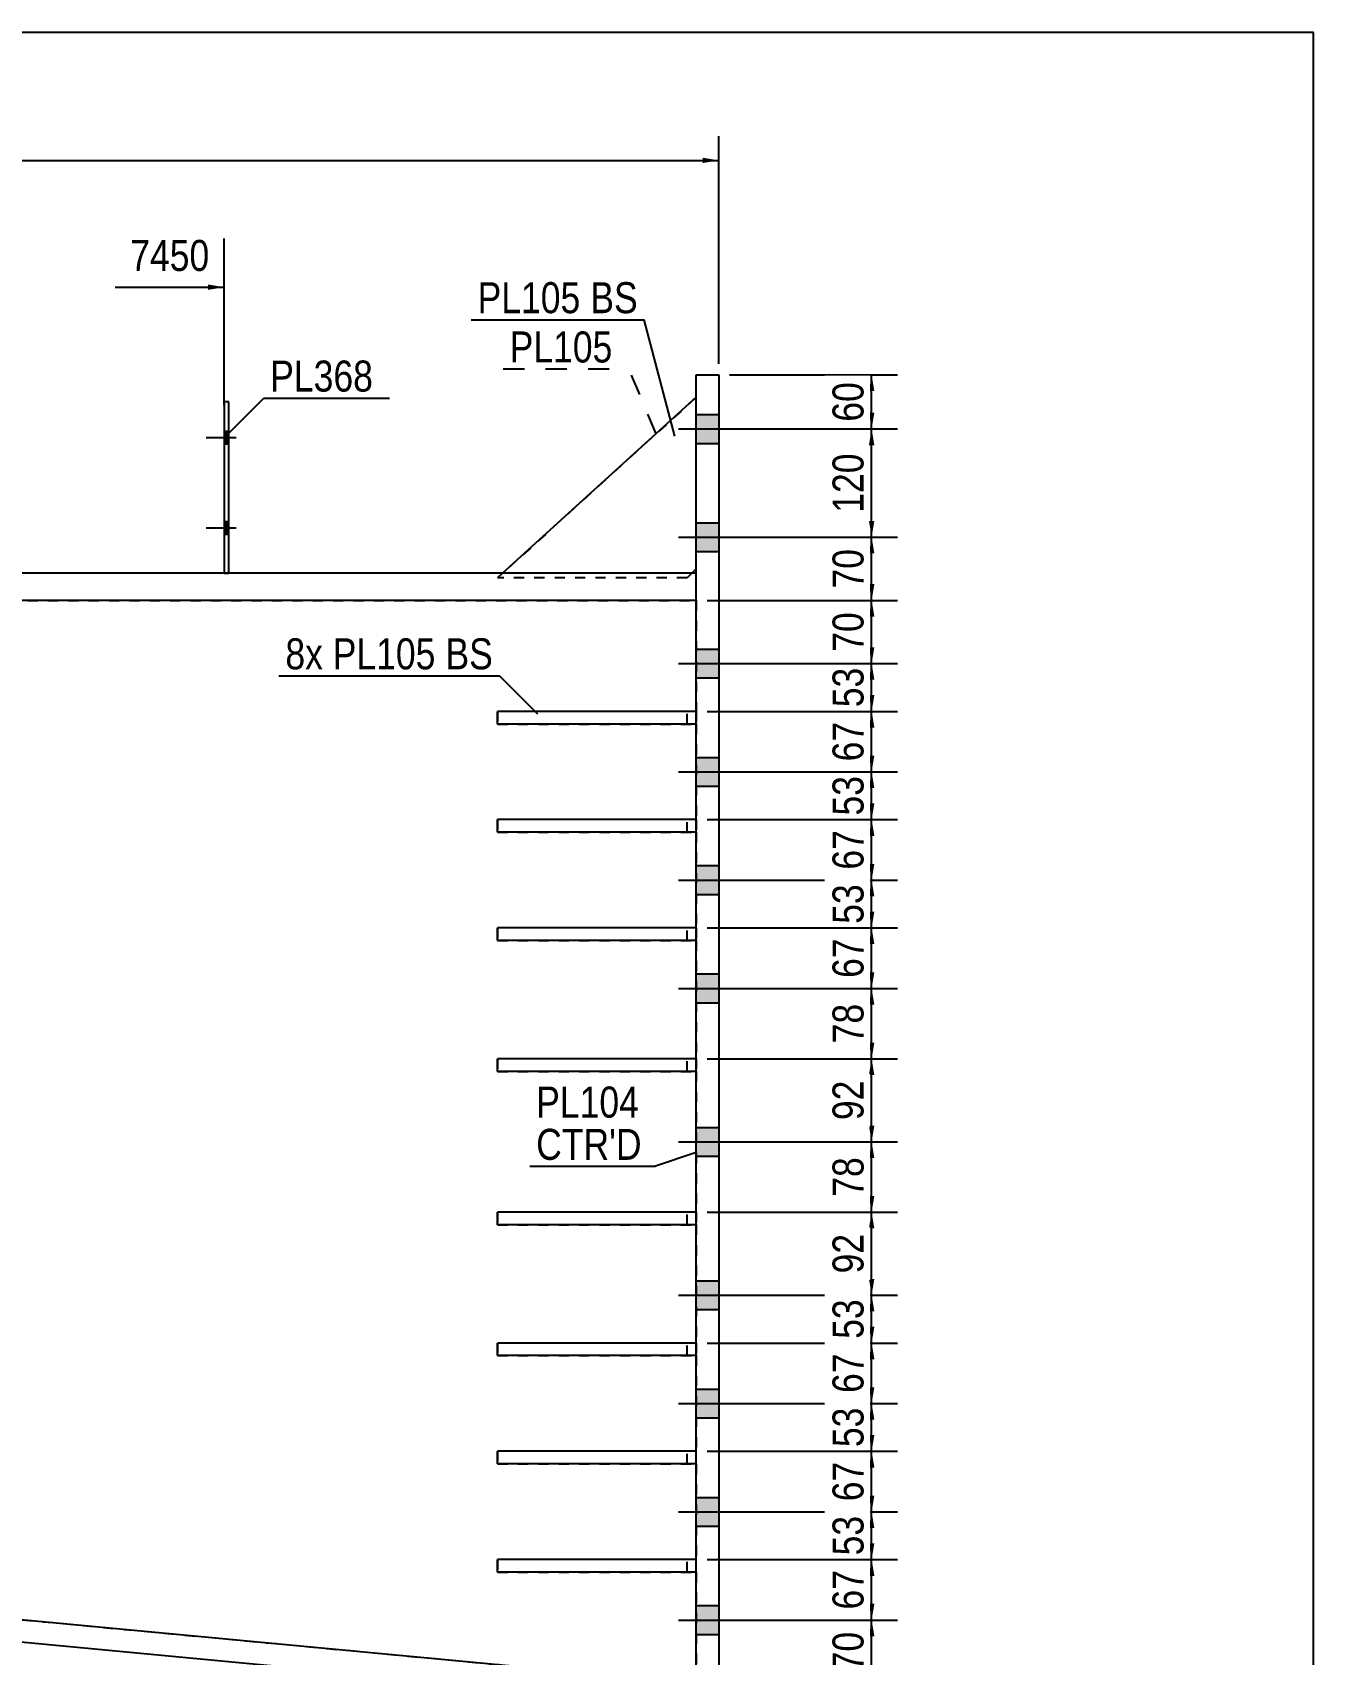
# Model space of a CAD drawing. Header units: millimetres. Extents: x -275 to 137, y -158 to 129.
# Drawn here: x 19.1 to 137.4, y -20.4 to 129.4 of the extents above; entities that cross this region are included whole.
import ezdxf

# ---------------------------------------------------------------- set-up
doc = ezdxf.new("R2010")
doc.units = ezdxf.units.MM
doc.linetypes.add('DXK_LINE_DOT1', pattern=[1.8814, 0.9407, -0.9407])
doc.linetypes.add('DXK_LINE_DOT2', pattern=[3.9198, 1.9599, -1.9599])
doc.styles.add('Arial Narrow', font='ARIALN.TTF', dxfattribs={"height": 0.2})

# ---------------------------------------------------------------- blocks, each defined once
blk = doc.blocks.new('Unknown-622979495-1210')
at = {"color": 5, "linetype": 'Continuous'}
for p, q in [((137.44, 129.41), (-272.56, 129.41)), ((137.44, -157.59), (137.44, 129.41))]:
    blk.add_line(p, q, dxfattribs=at)
blk = doc.blocks.new('Part-622979495-1794 - 1515')
at = {"color": 2, "linetype": 'Continuous'}
for p, q in [((-109.99, -7.22), (-109.8, -5.15)), ((-109.8, -5.15), (80.43, -23.04)), ((80.23, -25.12), (-109.99, -7.22)), ((80.43, -23.04), (80.23, -25.12))]:
    blk.add_line(p, q, dxfattribs=at)
blk = doc.blocks.new('Part-622979495-1609 - 1515')
at = {"color": 2, "linetype": 'Continuous'}
for p, q in [((62.09, 55.54), (62.09, 56.71)), ((80.43, 56.71), (62.09, 56.71)), ((80.43, 55.54), (62.09, 55.54))]:
    blk.add_line(p, q, dxfattribs=at)
at = {"color": 7, "linetype": 'DXK_LINE_DOT1'}
for p, q in [((79.59, 55.54), (79.59, 56.71)), ((80.43, 56.71), (80.43, 55.54))]:
    blk.add_line(p, q, dxfattribs=at)
blk = doc.blocks.new('Part-622979495-1538 - 1515')
at = {"color": 2, "linetype": 'Continuous'}
for p, q in [((80.43, 95.71), (62.55, 79.46)), ((80.43, 79.87), (80.01, 79.46))]:
    blk.add_line(p, q, dxfattribs=at)
at = {"color": 7, "linetype": 'DXK_LINE_DOT1'}
for p, q in [((80.43, 79.87), (80.43, 95.71)), ((62.55, 79.46), (62.09, 79.04)), ((80.01, 79.46), (79.59, 79.04)), ((79.59, 79.04), (62.09, 79.04))]:
    blk.add_line(p, q, dxfattribs=at)
blk = doc.blocks.new('Part-622979495-1624 - 1515')
at = {"color": 7, "linetype": 'DXK_LINE_DOT1'}
for p, q in [((80.43, 46.71), (62.09, 46.71)), ((62.09, 46.71), (62.09, 45.54)), ((62.09, 45.54), (80.43, 45.54))]:
    blk.add_line(p, q, dxfattribs=at)
blk = doc.blocks.new('Part-622979495-1560 - 1515')
at = {"color": 7, "linetype": 'DXK_LINE_DOT1'}
for p, q in [((80.43, 95.71), (62.55, 79.46)), ((80.01, 79.46), (80.43, 79.87))]:
    blk.add_line(p, q, dxfattribs=at)
blk = doc.blocks.new('Part-622979495-1614 - 1515')
at = {"color": 7, "linetype": 'DXK_LINE_DOT1'}
for p, q in [((80.43, 56.71), (62.09, 56.71)), ((62.09, 56.71), (62.09, 55.54)), ((62.09, 55.54), (80.43, 55.54))]:
    blk.add_line(p, q, dxfattribs=at)
blk = doc.blocks.new('Part-622979495-1582 - 1515')
at = {"color": 2, "linetype": 'Continuous'}
for p, q in [((62.09, 65.54), (62.09, 66.71)), ((80.43, 66.71), (62.09, 66.71)), ((80.43, 65.54), (62.09, 65.54))]:
    blk.add_line(p, q, dxfattribs=at)
at = {"color": 7, "linetype": 'DXK_LINE_DOT1'}
for p, q in [((79.59, 65.54), (79.59, 66.71)), ((80.43, 66.71), (80.43, 65.54))]:
    blk.add_line(p, q, dxfattribs=at)
blk = doc.blocks.new('Part-622979495-1604 - 1515')
at = {"color": 7, "linetype": 'DXK_LINE_DOT1'}
for p, q in [((80.43, 66.71), (62.09, 66.71)), ((62.09, 66.71), (62.09, 65.54)), ((62.09, 65.54), (80.43, 65.54))]:
    blk.add_line(p, q, dxfattribs=at)
blk = doc.blocks.new('Part-622979495-1619 - 1515')
at = {"color": 2, "linetype": 'Continuous'}
for p, q in [((62.09, 45.54), (62.09, 46.71)), ((80.43, 46.71), (62.09, 46.71)), ((80.43, 45.54), (62.09, 45.54))]:
    blk.add_line(p, q, dxfattribs=at)
at = {"color": 7, "linetype": 'DXK_LINE_DOT1'}
for p, q in [((79.59, 45.54), (79.59, 46.71)), ((80.43, 46.71), (80.43, 45.54))]:
    blk.add_line(p, q, dxfattribs=at)
blk = doc.blocks.new('Part-622979495-1629 - 1515')
at = {"color": 2, "linetype": 'Continuous'}
for p, q in [((62.09, 33.46), (62.09, 34.62)), ((80.43, 34.62), (62.09, 34.62)), ((80.43, 33.46), (62.09, 33.46))]:
    blk.add_line(p, q, dxfattribs=at)
at = {"color": 7, "linetype": 'DXK_LINE_DOT1'}
for p, q in [((79.59, 33.46), (79.59, 34.62)), ((80.43, 34.62), (80.43, 33.46))]:
    blk.add_line(p, q, dxfattribs=at)
blk = doc.blocks.new('Part-622979495-1634 - 1515')
at = {"color": 7, "linetype": 'DXK_LINE_DOT1'}
for p, q in [((80.43, 34.62), (62.09, 34.62)), ((62.09, 34.62), (62.09, 33.46)), ((62.09, 33.46), (80.43, 33.46))]:
    blk.add_line(p, q, dxfattribs=at)
blk = doc.blocks.new('Part-622979495-1639 - 1515')
at = {"color": 2, "linetype": 'Continuous'}
for p, q in [((62.09, 19.29), (62.09, 20.46)), ((80.43, 20.46), (62.09, 20.46)), ((80.43, 19.29), (62.09, 19.29))]:
    blk.add_line(p, q, dxfattribs=at)
at = {"color": 7, "linetype": 'DXK_LINE_DOT1'}
for p, q in [((79.59, 19.29), (79.59, 20.46)), ((80.43, 20.46), (80.43, 19.29))]:
    blk.add_line(p, q, dxfattribs=at)
blk = doc.blocks.new('Part-622979495-1899 - 1515')
at = {"color": 2, "linetype": 'Continuous'}
for p, q in [((80.43, 97.79), (82.51, 97.79)), ((80.43, -43.88), (80.43, 97.79)), ((82.51, 97.79), (82.51, -43.88)), ((82.51, -43.88), (80.43, -43.88))]:
    blk.add_line(p, q, dxfattribs=at)
blk = doc.blocks.new('Part-622979495-1644 - 1515')
at = {"color": 7, "linetype": 'DXK_LINE_DOT1'}
for p, q in [((80.43, 20.46), (62.09, 20.46)), ((62.09, 20.46), (62.09, 19.29)), ((62.09, 19.29), (80.43, 19.29))]:
    blk.add_line(p, q, dxfattribs=at)
blk = doc.blocks.new('Part-622979495-1649 - 1515')
at = {"color": 2, "linetype": 'Continuous'}
for p, q in [((62.09, 7.21), (62.09, 8.37)), ((80.43, 8.37), (62.09, 8.37)), ((80.43, 7.21), (62.09, 7.21))]:
    blk.add_line(p, q, dxfattribs=at)
at = {"color": 7, "linetype": 'DXK_LINE_DOT1'}
for p, q in [((79.59, 7.21), (79.59, 8.37)), ((80.43, 8.37), (80.43, 7.21))]:
    blk.add_line(p, q, dxfattribs=at)
blk = doc.blocks.new('Part-622979495-1654 - 1515')
at = {"color": 7, "linetype": 'DXK_LINE_DOT1'}
for p, q in [((80.43, 8.37), (62.09, 8.37)), ((62.09, 8.37), (62.09, 7.21)), ((62.09, 7.21), (80.43, 7.21))]:
    blk.add_line(p, q, dxfattribs=at)
blk = doc.blocks.new('Part-622979495-1659 - 1515')
at = {"color": 2, "linetype": 'Continuous'}
for p, q in [((62.09, -2.79), (62.09, -1.63)), ((80.43, -1.63), (62.09, -1.63)), ((80.43, -2.79), (62.09, -2.79))]:
    blk.add_line(p, q, dxfattribs=at)
at = {"color": 7, "linetype": 'DXK_LINE_DOT1'}
for p, q in [((79.59, -2.79), (79.59, -1.63)), ((80.43, -2.79), (80.43, -1.63))]:
    blk.add_line(p, q, dxfattribs=at)
blk = doc.blocks.new('Part-622979495-1664 - 1515')
at = {"color": 7, "linetype": 'DXK_LINE_DOT1'}
for p, q in [((80.43, -1.63), (62.09, -1.63)), ((62.09, -1.63), (62.09, -2.79)), ((62.09, -2.79), (80.43, -2.79))]:
    blk.add_line(p, q, dxfattribs=at)
blk = doc.blocks.new('Part-622979495-1684 - 1515')
at = {"color": 7, "linetype": 'DXK_LINE_DOT1'}
for p, q in [((80.43, -11.63), (62.09, -11.63)), ((62.09, -11.63), (62.09, -12.79)), ((79.59, -12.79), (79.59, -11.63)), ((80.43, -12.79), (80.43, -11.63)), ((62.09, -12.79), (80.43, -12.79))]:
    blk.add_line(p, q, dxfattribs=at)
blk = doc.blocks.new('Part-622979495-1689 - 1515')
at = {"color": 2, "linetype": 'Continuous'}
for p, q in [((62.09, -12.79), (62.09, -11.63)), ((80.43, -11.63), (62.09, -11.63)), ((80.43, -12.79), (62.09, -12.79))]:
    blk.add_line(p, q, dxfattribs=at)
blk = doc.blocks.new('Bolt-622979495-1691 - 1515')
at = {"linetype": 'Continuous'}
for points in [[(37.26, 91.37), (37.26, 92.54), (36.84, 92.54), (36.84, 91.37)], [(37.26, 91.37), (37.26, 92.54), (36.84, 92.54), (36.84, 91.37)], [(37.26, 83.04), (37.26, 84.21), (36.84, 84.21), (36.84, 83.04)], [(37.26, 83.04), (37.26, 84.21), (36.84, 84.21), (36.84, 83.04)]]:
    blk.add_hatch(color=3, dxfattribs=at).paths.add_polyline_path(points)
at = {"color": 3, "linetype": 'Continuous'}
for p, q in [((37.93, 91.96), (35.18, 91.96)), ((37.93, 91.96), (35.18, 91.96)), ((37.26, 92.54), (36.84, 92.54)), ((37.26, 92.54), (36.84, 92.54)), ((37.26, 91.37), (36.84, 91.37)), ((37.26, 91.37), (36.84, 91.37)), ((37.26, 84.21), (36.84, 84.21)), ((37.26, 84.21), (36.84, 84.21)), ((37.93, 83.62), (35.18, 83.62)), ((37.93, 83.62), (35.18, 83.62)), ((37.26, 83.04), (36.84, 83.04)), ((37.26, 83.04), (36.84, 83.04))]:
    blk.add_line(p, q, dxfattribs=at)
blk = doc.blocks.new('Part-622979495-1735 - 1515')
at = {"color": 2, "linetype": 'Continuous'}
for p, q in [((80.43, 79.46), (-109.8, 79.46)), ((-109.8, 76.96), (-109.8, 79.46)), ((80.43, 76.96), (-109.8, 76.96))]:
    blk.add_line(p, q, dxfattribs=at)
at = {"color": 7, "linetype": 'DXK_LINE_DOT1'}
blk.add_line((80.43, 76.96), (80.43, 79.46), dxfattribs=at)
blk = doc.blocks.new('Part-622979495-1750 - 1515')
at = {"color": 2, "linetype": 'Continuous'}
for p, q in [((37.26, 95.29), (36.84, 95.29)), ((36.84, 95.29), (36.84, 79.46)), ((37.26, 79.46), (37.26, 95.29))]:
    blk.add_line(p, q, dxfattribs=at)
at = {"color": 7, "linetype": 'DXK_LINE_DOT1'}
blk.add_line((36.84, 79.46), (37.26, 79.46), dxfattribs=at)
blk = doc.blocks.new('Bolt-622979495-1756 - 1515')
at = {"linetype": 'Continuous'}
for points in [[(80.43, 94.12), (80.43, 91.46), (82.51, 91.46), (82.51, 94.12)], [(80.43, 94.12), (80.43, 91.46), (82.51, 91.46), (82.51, 94.12)], [(80.43, 94.12), (80.43, 91.46), (82.51, 91.46), (82.51, 94.12)], [(80.43, 94.12), (80.43, 91.46), (82.51, 91.46), (82.51, 94.12)], [(80.43, 84.12), (80.43, 81.46), (82.51, 81.46), (82.51, 84.12)], [(80.43, 84.12), (80.43, 81.46), (82.51, 81.46), (82.51, 84.12)], [(80.43, 84.12), (80.43, 81.46), (82.51, 81.46), (82.51, 84.12)], [(80.43, 84.12), (80.43, 81.46), (82.51, 81.46), (82.51, 84.12)], [(80.43, 72.46), (80.43, 69.79), (82.51, 69.79), (82.51, 72.46)], [(80.43, 72.46), (80.43, 69.79), (82.51, 69.79), (82.51, 72.46)], [(80.43, 72.46), (80.43, 69.79), (82.51, 69.79), (82.51, 72.46)], [(80.43, 72.46), (80.43, 69.79), (82.51, 69.79), (82.51, 72.46)], [(80.43, 62.46), (80.43, 59.79), (82.51, 59.79), (82.51, 62.46)], [(80.43, 62.46), (80.43, 59.79), (82.51, 59.79), (82.51, 62.46)], [(80.43, 62.46), (80.43, 59.79), (82.51, 59.79), (82.51, 62.46)], [(80.43, 62.46), (80.43, 59.79), (82.51, 59.79), (82.51, 62.46)], [(80.43, 52.46), (80.43, 49.79), (82.51, 49.79), (82.51, 52.46)], [(80.43, 52.46), (80.43, 49.79), (82.51, 49.79), (82.51, 52.46)], [(80.43, 52.46), (80.43, 49.79), (82.51, 49.79), (82.51, 52.46)], [(80.43, 52.46), (80.43, 49.79), (82.51, 49.79), (82.51, 52.46)], [(80.43, 42.46), (80.43, 39.79), (82.51, 39.79), (82.51, 42.46)], [(80.43, 42.46), (80.43, 39.79), (82.51, 39.79), (82.51, 42.46)], [(80.43, 42.46), (80.43, 39.79), (82.51, 39.79), (82.51, 42.46)], [(80.43, 42.46), (80.43, 39.79), (82.51, 39.79), (82.51, 42.46)], [(80.43, 28.29), (80.43, 25.62), (82.51, 25.62), (82.51, 28.29)], [(80.43, 28.29), (80.43, 25.62), (82.51, 25.62), (82.51, 28.29)], [(80.43, 28.29), (80.43, 25.62), (82.51, 25.62), (82.51, 28.29)], [(80.43, 28.29), (80.43, 25.62), (82.51, 25.62), (82.51, 28.29)], [(80.43, 14.12), (80.43, 11.46), (82.51, 11.46), (82.51, 14.12)], [(80.43, 14.12), (80.43, 11.46), (82.51, 11.46), (82.51, 14.12)], [(80.43, 14.12), (80.43, 11.46), (82.51, 11.46), (82.51, 14.12)], [(80.43, 14.12), (80.43, 11.46), (82.51, 11.46), (82.51, 14.12)], [(80.43, 4.12), (80.43, 1.46), (82.51, 1.46), (82.51, 4.12)], [(80.43, 4.12), (80.43, 1.46), (82.51, 1.46), (82.51, 4.12)], [(80.43, 4.12), (80.43, 1.46), (82.51, 1.46), (82.51, 4.12)], [(80.43, 4.12), (80.43, 1.46), (82.51, 1.46), (82.51, 4.12)], [(80.43, -5.88), (80.43, -8.54), (82.51, -8.54), (82.51, -5.88)], [(80.43, -5.88), (80.43, -8.54), (82.51, -8.54), (82.51, -5.88)], [(80.43, -5.88), (80.43, -8.54), (82.51, -8.54), (82.51, -5.88)], [(80.43, -5.88), (80.43, -8.54), (82.51, -8.54), (82.51, -5.88)], [(80.43, -15.88), (80.43, -18.54), (82.51, -18.54), (82.51, -15.88)], [(80.43, -15.88), (80.43, -18.54), (82.51, -18.54), (82.51, -15.88)], [(80.43, -15.88), (80.43, -18.54), (82.51, -18.54), (82.51, -15.88)], [(80.43, -15.88), (80.43, -18.54), (82.51, -18.54), (82.51, -15.88)], [(80.43, -27.54), (80.43, -30.21), (82.51, -30.21), (82.51, -27.54)], [(80.43, -27.54), (80.43, -30.21), (82.51, -30.21), (82.51, -27.54)], [(80.43, -27.54), (80.43, -30.21), (82.51, -30.21), (82.51, -27.54)], [(80.43, -27.54), (80.43, -30.21), (82.51, -30.21), (82.51, -27.54)], [(80.43, -37.54), (80.43, -40.21), (82.51, -40.21), (82.51, -37.54)], [(80.43, -37.54), (80.43, -40.21), (82.51, -40.21), (82.51, -37.54)], [(80.43, -37.54), (80.43, -40.21), (82.51, -40.21), (82.51, -37.54)], [(80.43, -37.54), (80.43, -40.21), (82.51, -40.21), (82.51, -37.54)]]:
    blk.add_hatch(color=3, dxfattribs=at).paths.add_polyline_path(points)
at = {"color": 3, "linetype": 'Continuous'}
for p, q in [((80.43, 94.12), (82.51, 94.12)), ((80.43, 94.12), (82.51, 94.12)), ((80.43, 94.12), (82.51, 94.12)), ((80.43, 94.12), (82.51, 94.12)), ((78.78, 92.79), (88.76, 92.79)), ((78.78, 92.79), (88.76, 92.79)), ((78.78, 92.79), (88.76, 92.79)), ((78.78, 92.79), (88.76, 92.79)), ((80.43, 91.46), (82.51, 91.46)), ((80.43, 91.46), (82.51, 91.46)), ((80.43, 91.46), (82.51, 91.46)), ((80.43, 91.46), (82.51, 91.46)), ((80.43, 84.12), (82.51, 84.12)), ((80.43, 84.12), (82.51, 84.12)), ((80.43, 84.12), (82.51, 84.12)), ((80.43, 84.12), (82.51, 84.12)), ((78.78, 82.79), (88.76, 82.79)), ((78.78, 82.79), (88.76, 82.79)), ((78.78, 82.79), (88.76, 82.79)), ((78.78, 82.79), (88.76, 82.79)), ((80.43, 81.46), (82.51, 81.46)), ((80.43, 81.46), (82.51, 81.46)), ((80.43, 81.46), (82.51, 81.46)), ((80.43, 81.46), (82.51, 81.46)), ((80.43, 72.46), (82.51, 72.46)), ((80.43, 72.46), (82.51, 72.46)), ((80.43, 72.46), (82.51, 72.46)), ((80.43, 72.46), (82.51, 72.46)), ((78.78, 71.12), (88.76, 71.12)), ((78.78, 71.12), (88.76, 71.12)), ((78.78, 71.12), (88.76, 71.12)), ((78.78, 71.12), (88.76, 71.12)), ((80.43, 69.79), (82.51, 69.79)), ((80.43, 69.79), (82.51, 69.79)), ((80.43, 69.79), (82.51, 69.79)), ((80.43, 69.79), (82.51, 69.79)), ((80.43, 62.46), (82.51, 62.46)), ((80.43, 62.46), (82.51, 62.46)), ((80.43, 62.46), (82.51, 62.46)), ((80.43, 62.46), (82.51, 62.46)), ((78.78, 61.12), (88.76, 61.12)), ((78.78, 61.12), (88.76, 61.12)), ((78.78, 61.12), (88.76, 61.12)), ((78.78, 61.12), (88.76, 61.12)), ((80.43, 59.79), (82.51, 59.79)), ((80.43, 59.79), (82.51, 59.79)), ((80.43, 59.79), (82.51, 59.79)), ((80.43, 59.79), (82.51, 59.79)), ((80.43, 52.46), (82.51, 52.46)), ((80.43, 52.46), (82.51, 52.46)), ((80.43, 52.46), (82.51, 52.46)), ((80.43, 52.46), (82.51, 52.46)), ((78.78, 51.12), (88.76, 51.12)), ((78.78, 51.12), (88.76, 51.12)), ((78.78, 51.12), (88.76, 51.12)), ((78.78, 51.12), (88.76, 51.12)), ((80.43, 49.79), (82.51, 49.79)), ((80.43, 49.79), (82.51, 49.79)), ((80.43, 49.79), (82.51, 49.79)), ((80.43, 49.79), (82.51, 49.79)), ((80.43, 42.46), (82.51, 42.46)), ((80.43, 42.46), (82.51, 42.46)), ((80.43, 42.46), (82.51, 42.46)), ((80.43, 42.46), (82.51, 42.46)), ((78.78, 41.12), (88.76, 41.12)), ((78.78, 41.12), (88.76, 41.12)), ((78.78, 41.12), (88.76, 41.12)), ((78.78, 41.12), (88.76, 41.12)), ((80.43, 39.79), (82.51, 39.79)), ((80.43, 39.79), (82.51, 39.79)), ((80.43, 39.79), (82.51, 39.79)), ((80.43, 39.79), (82.51, 39.79)), ((80.43, 28.29), (82.51, 28.29)), ((80.43, 28.29), (82.51, 28.29)), ((80.43, 28.29), (82.51, 28.29)), ((80.43, 28.29), (82.51, 28.29)), ((78.78, 26.96), (88.76, 26.96)), ((78.78, 26.96), (88.76, 26.96)), ((78.78, 26.96), (88.76, 26.96)), ((78.78, 26.96), (88.76, 26.96)), ((80.43, 25.62), (82.51, 25.62)), ((80.43, 25.62), (82.51, 25.62)), ((80.43, 25.62), (82.51, 25.62)), ((80.43, 25.62), (82.51, 25.62)), ((80.43, 14.12), (82.51, 14.12)), ((80.43, 14.12), (82.51, 14.12)), ((80.43, 14.12), (82.51, 14.12)), ((80.43, 14.12), (82.51, 14.12)), ((78.78, 12.79), (88.76, 12.79)), ((78.78, 12.79), (88.76, 12.79)), ((78.78, 12.79), (88.76, 12.79)), ((78.78, 12.79), (88.76, 12.79)), ((80.43, 11.46), (82.51, 11.46)), ((80.43, 11.46), (82.51, 11.46)), ((80.43, 11.46), (82.51, 11.46)), ((80.43, 11.46), (82.51, 11.46)), ((80.43, 4.12), (82.51, 4.12)), ((80.43, 4.12), (82.51, 4.12)), ((80.43, 4.12), (82.51, 4.12)), ((80.43, 4.12), (82.51, 4.12)), ((78.78, 2.79), (88.76, 2.79)), ((78.78, 2.79), (88.76, 2.79)), ((78.78, 2.79), (88.76, 2.79)), ((78.78, 2.79), (88.76, 2.79)), ((80.43, 1.46), (82.51, 1.46)), ((80.43, 1.46), (82.51, 1.46)), ((80.43, 1.46), (82.51, 1.46)), ((80.43, 1.46), (82.51, 1.46)), ((80.43, -5.88), (82.51, -5.88)), ((80.43, -5.88), (82.51, -5.88)), ((80.43, -5.88), (82.51, -5.88)), ((80.43, -5.88), (82.51, -5.88)), ((78.78, -7.21), (88.76, -7.21)), ((78.78, -7.21), (88.76, -7.21)), ((78.78, -7.21), (88.76, -7.21)), ((78.78, -7.21), (88.76, -7.21)), ((80.43, -8.54), (82.51, -8.54)), ((80.43, -8.54), (82.51, -8.54)), ((80.43, -8.54), (82.51, -8.54)), ((80.43, -8.54), (82.51, -8.54)), ((80.43, -15.88), (82.51, -15.88)), ((80.43, -15.88), (82.51, -15.88)), ((80.43, -15.88), (82.51, -15.88)), ((80.43, -15.88), (82.51, -15.88)), ((78.78, -17.21), (88.76, -17.21)), ((78.78, -17.21), (88.76, -17.21)), ((78.78, -17.21), (88.76, -17.21)), ((78.78, -17.21), (88.76, -17.21)), ((80.43, -18.54), (82.51, -18.54)), ((80.43, -18.54), (82.51, -18.54)), ((80.43, -18.54), (82.51, -18.54)), ((80.43, -18.54), (82.51, -18.54)), ((80.43, -27.54), (82.51, -27.54)), ((80.43, -27.54), (82.51, -27.54)), ((80.43, -27.54), (82.51, -27.54)), ((80.43, -27.54), (82.51, -27.54)), ((78.78, -28.88), (88.76, -28.88)), ((78.78, -28.88), (88.76, -28.88)), ((78.78, -28.88), (88.76, -28.88)), ((78.78, -28.88), (88.76, -28.88)), ((80.43, -30.21), (82.51, -30.21)), ((80.43, -30.21), (82.51, -30.21)), ((80.43, -30.21), (82.51, -30.21)), ((80.43, -30.21), (82.51, -30.21)), ((78.78, -38.88), (88.76, -38.88)), ((78.78, -38.88), (88.76, -38.88)), ((78.78, -38.88), (88.76, -38.88)), ((78.78, -38.88), (88.76, -38.88)), ((80.43, -37.54), (82.51, -37.54)), ((80.43, -37.54), (82.51, -37.54)), ((80.43, -37.54), (82.51, -37.54)), ((80.43, -37.54), (82.51, -37.54)), ((80.43, -40.21), (82.51, -40.21)), ((80.43, -40.21), (82.51, -40.21)), ((80.43, -40.21), (82.51, -40.21)), ((80.43, -40.21), (82.51, -40.21))]:
    blk.add_line(p, q, dxfattribs=at)
blk = doc.blocks.new('Part-622979495-2033 - 1515')
at = {"color": 2, "linetype": 'Continuous'}
blk.add_line((-84.8, 76.96), (-84.8, -7.5), dxfattribs=at)
at = {"color": 7, "linetype": 'DXK_LINE_DOT1'}
for p, q in [((-84.8, 76.96), (80.43, 76.96)), ((80.43, 76.96), (80.43, 66.71)), ((80.43, 65.54), (80.43, 56.71)), ((80.43, 55.54), (80.43, 46.71)), ((80.43, 45.54), (80.43, 34.62)), ((80.43, 33.46), (80.43, 20.46)), ((80.43, 19.29), (80.43, 8.37)), ((80.43, 7.21), (80.43, -1.63)), ((80.43, -2.79), (80.43, -11.63)), ((-84.8, -7.5), (80.43, -23.04)), ((80.43, -12.79), (80.43, -23.04))]:
    blk.add_line(p, q, dxfattribs=at)
blk = doc.blocks.new('StraightDimension-622979495-11376 - 1515')
at = {"linetype": 'Continuous'}
for points in [[(96.38, 59.62), (96.63, 61.12), (96.88, 59.62)], [(96.88, 58.21), (96.63, 56.71), (96.38, 58.21)]]:
    blk.add_hatch(color=7, dxfattribs=at).paths.add_polyline_path(points)
at = {"color": 7, "linetype": 'Continuous'}
for p, q in [((81.43, 61.12), (99.03, 61.12)), ((96.63, 56.71), (96.63, 61.12)), ((81.43, 56.71), (99.03, 56.71))]:
    blk.add_line(p, q, dxfattribs=at)
at = {"color": 0}
blk.add_wipeout([(96.48, 61.34), (92.28, 61.34), (92.28, 56.49), (96.48, 56.49)], dxfattribs=at)
at = {"color": 3, "style": 'Arial Narrow'}
blk.add_text('53', height=2.863, rotation=90.0002, dxfattribs=at).set_placement((95.88, 57.09))
blk = doc.blocks.new('StraightDimension-622979495-11390 - 1515')
at = {"linetype": 'Continuous'}
for points in [[(96.38, -18.71), (96.63, -17.21), (96.88, -18.71)], [(96.88, -21.54), (96.63, -23.04), (96.38, -21.54)]]:
    blk.add_hatch(color=7, dxfattribs=at).paths.add_polyline_path(points)
at = {"color": 7, "linetype": 'Continuous'}
for p, q in [((81.35, -17.21), (99.03, -17.21)), ((96.63, -23.04), (96.63, -17.21)), ((81.43, -23.04), (99.03, -23.04))]:
    blk.add_line(p, q, dxfattribs=at)
at = {"color": 0}
blk.add_wipeout([(96.48, -17.7), (92.28, -17.7), (92.28, -22.55), (96.48, -22.55)], dxfattribs=at)
at = {"color": 3, "style": 'Arial Narrow'}
blk.add_text('70', height=2.863, rotation=90.0002, dxfattribs=at).set_placement((95.88, -21.95))
blk = doc.blocks.new('StraightDimension-622979495-11383 - 1515')
at = {"linetype": 'Continuous'}
for points in [[(96.38, 18.96), (96.63, 20.46), (96.88, 18.96)], [(96.88, 14.29), (96.63, 12.79), (96.38, 14.29)]]:
    blk.add_hatch(color=7, dxfattribs=at).paths.add_polyline_path(points)
at = {"color": 7, "linetype": 'Continuous'}
for p, q in [((81.43, 20.46), (99.03, 20.46)), ((96.63, 12.79), (96.63, 20.46)), ((81.43, 12.79), (99.03, 12.79))]:
    blk.add_line(p, q, dxfattribs=at)
at = {"color": 0}
blk.add_wipeout([(96.48, 19.05), (92.28, 19.05), (92.28, 14.2), (96.48, 14.2)], dxfattribs=at)
at = {"color": 3, "style": 'Arial Narrow'}
blk.add_text('92', height=2.863, rotation=90.0002, dxfattribs=at).set_placement((95.88, 14.8))
blk = doc.blocks.new('StraightDimension-622979495-11380 - 1515')
at = {"linetype": 'Continuous'}
for points in [[(96.38, 39.62), (96.63, 41.12), (96.88, 39.62)], [(96.88, 36.12), (96.63, 34.62), (96.38, 36.12)]]:
    blk.add_hatch(color=7, dxfattribs=at).paths.add_polyline_path(points)
at = {"color": 7, "linetype": 'Continuous'}
for p, q in [((81.43, 41.12), (99.03, 41.12)), ((96.63, 34.62), (96.63, 41.12)), ((81.43, 34.62), (99.03, 34.62))]:
    blk.add_line(p, q, dxfattribs=at)
at = {"color": 0}
blk.add_wipeout([(96.48, 40.3), (92.28, 40.3), (92.28, 35.45), (96.48, 35.45)], dxfattribs=at)
at = {"color": 3, "style": 'Arial Narrow'}
blk.add_text('78', height=2.863, rotation=90.0002, dxfattribs=at).set_placement((95.88, 36.05))
blk = doc.blocks.new('StraightDimension-622979495-11374 - 1515')
at = {"linetype": 'Continuous'}
for points in [[(96.38, 69.62), (96.63, 71.12), (96.88, 69.62)], [(96.88, 68.21), (96.63, 66.71), (96.38, 68.21)]]:
    blk.add_hatch(color=7, dxfattribs=at).paths.add_polyline_path(points)
at = {"color": 7, "linetype": 'Continuous'}
for p, q in [((81.43, 71.12), (99.03, 71.12)), ((96.63, 66.71), (96.63, 71.12)), ((81.43, 66.71), (99.03, 66.71))]:
    blk.add_line(p, q, dxfattribs=at)
at = {"color": 0}
blk.add_wipeout([(96.48, 71.34), (92.28, 71.34), (92.28, 66.49), (96.48, 66.49)], dxfattribs=at)
at = {"color": 3, "style": 'Arial Narrow'}
blk.add_text('53', height=2.863, rotation=90.0002, dxfattribs=at).set_placement((95.88, 67.09))
blk = doc.blocks.new('StraightDimension-622979495-11372 - 1515')
at = {"linetype": 'Continuous'}
for points in [[(96.38, 81.29), (96.63, 82.79), (96.88, 81.29)], [(96.88, 78.46), (96.63, 76.96), (96.38, 78.46)]]:
    blk.add_hatch(color=7, dxfattribs=at).paths.add_polyline_path(points)
at = {"color": 7, "linetype": 'Continuous'}
for p, q in [((81.43, 82.79), (99.03, 82.79)), ((96.63, 76.96), (96.63, 82.79)), ((81.43, 76.96), (99.03, 76.96))]:
    blk.add_line(p, q, dxfattribs=at)
at = {"color": 0}
blk.add_wipeout([(96.48, 82.3), (92.28, 82.3), (92.28, 77.45), (96.48, 77.45)], dxfattribs=at)
at = {"color": 3, "style": 'Arial Narrow'}
blk.add_text('70', height=2.863, rotation=90.0002, dxfattribs=at).set_placement((95.88, 78.05))
blk = doc.blocks.new('StraightDimension-622979495-11385 - 1515')
at = {"linetype": 'Continuous'}
for points in [[(96.38, 6.87), (96.63, 8.37), (96.88, 6.87)], [(96.88, 4.29), (96.63, 2.79), (96.38, 4.29)]]:
    blk.add_hatch(color=7, dxfattribs=at).paths.add_polyline_path(points)
at = {"color": 7, "linetype": 'Continuous'}
for p, q in [((81.43, 8.37), (99.03, 8.37)), ((96.63, 2.79), (96.63, 8.37)), ((81.43, 2.79), (99.03, 2.79))]:
    blk.add_line(p, q, dxfattribs=at)
at = {"color": 0}
blk.add_wipeout([(96.48, 8.01), (92.28, 8.01), (92.28, 3.15), (96.48, 3.15)], dxfattribs=at)
at = {"color": 3, "style": 'Arial Narrow'}
blk.add_text('67', height=2.863, rotation=90.0002, dxfattribs=at).set_placement((95.88, 3.76))
blk = doc.blocks.new('StraightDimension-622979495-2569 - 1515')
at = {"linetype": 'Continuous'}
blk.add_hatch(color=7, dxfattribs=at).paths.add_polyline_path([(81.01, 117.84), (82.51, 117.59), (81.01, 117.34)])
at = {"color": 7, "linetype": 'Continuous'}
for p, q in [((82.51, 98.79), (82.51, 119.84)), ((-251.25, 117.59), (82.51, 117.59))]:
    blk.add_line(p, q, dxfattribs=at)
blk = doc.blocks.new('StraightDimension-622979495-11370 - 1515')
at = {"linetype": 'Continuous'}
for points in [[(96.38, 96.29), (96.63, 97.79), (96.88, 96.29)], [(96.88, 94.29), (96.63, 92.79), (96.38, 94.29)]]:
    blk.add_hatch(color=7, dxfattribs=at).paths.add_polyline_path(points)
at = {"color": 7, "linetype": 'Continuous'}
for p, q in [((83.51, 97.79), (99.03, 97.79)), ((96.63, 92.79), (96.63, 97.79)), ((81.43, 92.79), (99.03, 92.79))]:
    blk.add_line(p, q, dxfattribs=at)
at = {"color": 0}
blk.add_wipeout([(96.48, 97.72), (92.28, 97.72), (92.28, 92.86), (96.48, 92.86)], dxfattribs=at)
at = {"color": 3, "style": 'Arial Narrow'}
blk.add_text('60', height=2.863, rotation=90.0002, dxfattribs=at).set_placement((95.88, 93.46))
blk = doc.blocks.new('StraightDimension-622979495-11371 - 1515')
at = {"linetype": 'Continuous'}
for points in [[(96.38, 91.29), (96.63, 92.79), (96.88, 91.29)], [(96.88, 84.29), (96.63, 82.79), (96.38, 84.29)]]:
    blk.add_hatch(color=7, dxfattribs=at).paths.add_polyline_path(points)
at = {"color": 7, "linetype": 'Continuous'}
for p, q in [((81.43, 92.79), (99.03, 92.79)), ((96.63, 82.79), (96.63, 92.79)), ((81.43, 82.79), (99.03, 82.79))]:
    blk.add_line(p, q, dxfattribs=at)
at = {"color": 0}
blk.add_wipeout([(96.48, 91.13), (92.28, 91.13), (92.28, 84.45), (96.48, 84.45)], dxfattribs=at)
at = {"color": 3, "style": 'Arial Narrow'}
blk.add_text('120', height=2.863, rotation=90.0002, dxfattribs=at).set_placement((95.88, 85.05))
blk = doc.blocks.new('StraightDimension-622979495-11373 - 1515')
at = {"linetype": 'Continuous'}
for points in [[(96.38, 75.46), (96.63, 76.96), (96.88, 75.46)], [(96.88, 72.62), (96.63, 71.12), (96.38, 72.62)]]:
    blk.add_hatch(color=7, dxfattribs=at).paths.add_polyline_path(points)
at = {"color": 7, "linetype": 'Continuous'}
for p, q in [((81.43, 76.96), (99.03, 76.96)), ((96.63, 71.12), (96.63, 76.96)), ((81.43, 71.12), (99.03, 71.12))]:
    blk.add_line(p, q, dxfattribs=at)
at = {"color": 0}
blk.add_wipeout([(96.48, 76.47), (92.28, 76.47), (92.28, 71.61), (96.48, 71.61)], dxfattribs=at)
at = {"color": 3, "style": 'Arial Narrow'}
blk.add_text('70', height=2.863, rotation=90.0002, dxfattribs=at).set_placement((95.88, 72.21))
blk = doc.blocks.new('StraightDimension-622979495-11375 - 1515')
at = {"linetype": 'Continuous'}
for points in [[(96.38, 65.21), (96.63, 66.71), (96.88, 65.21)], [(96.88, 62.62), (96.63, 61.12), (96.38, 62.62)]]:
    blk.add_hatch(color=7, dxfattribs=at).paths.add_polyline_path(points)
at = {"color": 7, "linetype": 'Continuous'}
for p, q in [((81.43, 66.71), (99.03, 66.71)), ((96.63, 61.12), (96.63, 66.71)), ((81.43, 61.12), (99.03, 61.12))]:
    blk.add_line(p, q, dxfattribs=at)
at = {"color": 0}
blk.add_wipeout([(96.48, 66.34), (92.28, 66.34), (92.28, 61.49), (96.48, 61.49)], dxfattribs=at)
at = {"color": 3, "style": 'Arial Narrow'}
blk.add_text('67', height=2.863, rotation=90.0002, dxfattribs=at).set_placement((95.88, 62.09))
blk = doc.blocks.new('StraightDimension-622979495-11377 - 1515')
at = {"linetype": 'Continuous'}
for points in [[(96.38, 55.21), (96.63, 56.71), (96.88, 55.21)], [(96.88, 52.62), (96.63, 51.12), (96.38, 52.62)]]:
    blk.add_hatch(color=7, dxfattribs=at).paths.add_polyline_path(points)
at = {"color": 7, "linetype": 'Continuous'}
for p, q in [((81.43, 56.71), (99.03, 56.71)), ((96.63, 51.12), (96.63, 56.71)), ((81.43, 51.12), (99.03, 51.12))]:
    blk.add_line(p, q, dxfattribs=at)
at = {"color": 0}
blk.add_wipeout([(96.48, 56.34), (92.28, 56.34), (92.28, 51.49), (96.48, 51.49)], dxfattribs=at)
at = {"color": 3, "style": 'Arial Narrow'}
blk.add_text('67', height=2.863, rotation=90.0002, dxfattribs=at).set_placement((95.88, 52.09))
blk = doc.blocks.new('StraightDimension-622979495-11378 - 1515')
at = {"linetype": 'Continuous'}
for points in [[(96.38, 49.62), (96.63, 51.12), (96.88, 49.62)], [(96.88, 48.21), (96.63, 46.71), (96.38, 48.21)]]:
    blk.add_hatch(color=7, dxfattribs=at).paths.add_polyline_path(points)
at = {"color": 7, "linetype": 'Continuous'}
for p, q in [((81.43, 51.12), (99.03, 51.12)), ((96.63, 46.71), (96.63, 51.12)), ((81.43, 46.71), (99.03, 46.71))]:
    blk.add_line(p, q, dxfattribs=at)
at = {"color": 0}
blk.add_wipeout([(96.48, 51.34), (92.28, 51.34), (92.28, 46.49), (96.48, 46.49)], dxfattribs=at)
at = {"color": 3, "style": 'Arial Narrow'}
blk.add_text('53', height=2.863, rotation=90.0002, dxfattribs=at).set_placement((95.88, 47.09))
blk = doc.blocks.new('StraightDimension-622979495-11379 - 1515')
at = {"linetype": 'Continuous'}
for points in [[(96.38, 45.21), (96.63, 46.71), (96.88, 45.21)], [(96.88, 42.62), (96.63, 41.12), (96.38, 42.62)]]:
    blk.add_hatch(color=7, dxfattribs=at).paths.add_polyline_path(points)
at = {"color": 7, "linetype": 'Continuous'}
for p, q in [((81.43, 46.71), (99.03, 46.71)), ((96.63, 41.12), (96.63, 46.71)), ((81.43, 41.12), (99.03, 41.12))]:
    blk.add_line(p, q, dxfattribs=at)
at = {"color": 0}
blk.add_wipeout([(96.48, 46.34), (92.28, 46.34), (92.28, 41.49), (96.48, 41.49)], dxfattribs=at)
at = {"color": 3, "style": 'Arial Narrow'}
blk.add_text('67', height=2.863, rotation=90.0002, dxfattribs=at).set_placement((95.88, 42.09))
blk = doc.blocks.new('StraightDimension-622979495-11381 - 1515')
at = {"linetype": 'Continuous'}
for points in [[(96.38, 33.12), (96.63, 34.62), (96.88, 33.12)], [(96.88, 28.46), (96.63, 26.96), (96.38, 28.46)]]:
    blk.add_hatch(color=7, dxfattribs=at).paths.add_polyline_path(points)
at = {"color": 7, "linetype": 'Continuous'}
for p, q in [((81.43, 34.62), (99.03, 34.62)), ((96.63, 26.96), (96.63, 34.62)), ((81.43, 26.96), (99.03, 26.96))]:
    blk.add_line(p, q, dxfattribs=at)
at = {"color": 0}
blk.add_wipeout([(96.48, 33.22), (92.28, 33.22), (92.28, 28.36), (96.48, 28.36)], dxfattribs=at)
at = {"color": 3, "style": 'Arial Narrow'}
blk.add_text('92', height=2.863, rotation=90.0002, dxfattribs=at).set_placement((95.88, 28.96))
blk = doc.blocks.new('StraightDimension-622979495-11382 - 1515')
at = {"linetype": 'Continuous'}
for points in [[(96.38, 25.46), (96.63, 26.96), (96.88, 25.46)], [(96.88, 21.96), (96.63, 20.46), (96.38, 21.96)]]:
    blk.add_hatch(color=7, dxfattribs=at).paths.add_polyline_path(points)
at = {"color": 7, "linetype": 'Continuous'}
for p, q in [((81.43, 26.96), (99.03, 26.96)), ((96.63, 20.46), (96.63, 26.96)), ((81.43, 20.46), (99.03, 20.46))]:
    blk.add_line(p, q, dxfattribs=at)
at = {"color": 0}
blk.add_wipeout([(96.48, 26.14), (92.28, 26.14), (92.28, 21.28), (96.48, 21.28)], dxfattribs=at)
at = {"color": 3, "style": 'Arial Narrow'}
blk.add_text('78', height=2.863, rotation=90.0002, dxfattribs=at).set_placement((95.88, 21.88))
blk = doc.blocks.new('StraightDimension-622979495-11384 - 1515')
at = {"linetype": 'Continuous'}
for points in [[(96.38, 11.29), (96.63, 12.79), (96.88, 11.29)], [(96.88, 9.87), (96.63, 8.37), (96.38, 9.87)]]:
    blk.add_hatch(color=7, dxfattribs=at).paths.add_polyline_path(points)
at = {"color": 7, "linetype": 'Continuous'}
for p, q in [((81.43, 12.79), (99.03, 12.79)), ((96.63, 8.37), (96.63, 12.79)), ((81.43, 8.37), (99.03, 8.37))]:
    blk.add_line(p, q, dxfattribs=at)
at = {"color": 0}
blk.add_wipeout([(96.48, 13.01), (92.28, 13.01), (92.28, 8.15), (96.48, 8.15)], dxfattribs=at)
at = {"color": 3, "style": 'Arial Narrow'}
blk.add_text('53', height=2.863, rotation=90.0002, dxfattribs=at).set_placement((95.88, 8.76))
blk = doc.blocks.new('StraightDimension-622979495-11386 - 1515')
at = {"linetype": 'Continuous'}
for points in [[(96.38, 1.29), (96.63, 2.79), (96.88, 1.29)], [(96.88, -0.13), (96.63, -1.63), (96.38, -0.13)]]:
    blk.add_hatch(color=7, dxfattribs=at).paths.add_polyline_path(points)
at = {"color": 7, "linetype": 'Continuous'}
for p, q in [((81.43, 2.79), (99.03, 2.79)), ((96.63, -1.63), (96.63, 2.79)), ((81.43, -1.63), (99.03, -1.63))]:
    blk.add_line(p, q, dxfattribs=at)
at = {"color": 0}
blk.add_wipeout([(96.48, 3.01), (92.28, 3.01), (92.28, -1.85), (96.48, -1.85)], dxfattribs=at)
at = {"color": 3, "style": 'Arial Narrow'}
blk.add_text('53', height=2.863, rotation=90.0002, dxfattribs=at).set_placement((95.88, -1.24))
blk = doc.blocks.new('StraightDimension-622979495-11387 - 1515')
at = {"linetype": 'Continuous'}
for points in [[(96.38, -3.13), (96.63, -1.63), (96.88, -3.13)], [(96.88, -5.71), (96.63, -7.21), (96.38, -5.71)]]:
    blk.add_hatch(color=7, dxfattribs=at).paths.add_polyline_path(points)
at = {"color": 7, "linetype": 'Continuous'}
for p, q in [((81.43, -1.63), (99.03, -1.63)), ((96.63, -7.21), (96.63, -1.63)), ((81.43, -7.21), (99.03, -7.21))]:
    blk.add_line(p, q, dxfattribs=at)
at = {"color": 0}
blk.add_wipeout([(96.48, -1.99), (92.28, -1.99), (92.28, -6.85), (96.48, -6.85)], dxfattribs=at)
at = {"color": 3, "style": 'Arial Narrow'}
blk.add_text('67', height=2.863, rotation=90.0002, dxfattribs=at).set_placement((95.88, -6.24))
blk = doc.blocks.new('StraightDimension-622979495-11388 - 1515')
at = {"linetype": 'Continuous'}
for points in [[(96.38, -8.71), (96.63, -7.21), (96.88, -8.71)], [(96.88, -10.13), (96.63, -11.63), (96.38, -10.13)]]:
    blk.add_hatch(color=7, dxfattribs=at).paths.add_polyline_path(points)
at = {"color": 7, "linetype": 'Continuous'}
for p, q in [((81.43, -7.21), (99.03, -7.21)), ((96.63, -11.63), (96.63, -7.21)), ((81.43, -11.63), (99.03, -11.63))]:
    blk.add_line(p, q, dxfattribs=at)
at = {"color": 0}
blk.add_wipeout([(96.48, -6.99), (92.28, -6.99), (92.28, -11.85), (96.48, -11.85)], dxfattribs=at)
at = {"color": 3, "style": 'Arial Narrow'}
blk.add_text('53', height=2.863, rotation=90.0002, dxfattribs=at).set_placement((95.88, -11.24))
blk = doc.blocks.new('StraightDimension-622979495-11389 - 1515')
at = {"linetype": 'Continuous'}
for points in [[(96.38, -13.13), (96.63, -11.63), (96.88, -13.13)], [(96.88, -15.71), (96.63, -17.21), (96.38, -15.71)]]:
    blk.add_hatch(color=7, dxfattribs=at).paths.add_polyline_path(points)
at = {"color": 7, "linetype": 'Continuous'}
for p, q in [((81.43, -11.63), (99.03, -11.63)), ((96.63, -17.21), (96.63, -11.63)), ((81.35, -17.21), (99.03, -17.21))]:
    blk.add_line(p, q, dxfattribs=at)
at = {"color": 0}
blk.add_wipeout([(96.48, -11.99), (92.28, -11.99), (92.28, -16.85), (96.48, -16.85)], dxfattribs=at)
at = {"color": 3, "style": 'Arial Narrow'}
blk.add_text('67', height=2.863, rotation=90.0002, dxfattribs=at).set_placement((95.88, -16.24))
blk = doc.blocks.new('StraightDimension-622979495-13190 - 1515')
at = {"linetype": 'Continuous'}
blk.add_hatch(color=7, dxfattribs=at).paths.add_polyline_path([(35.34, 106.13), (36.84, 105.88), (35.34, 105.63)])
at = {"color": 7, "linetype": 'Continuous'}
for p, q in [((36.84, 94.99), (36.84, 110.38)), ((26.78, 105.88), (36.84, 105.88))]:
    blk.add_line(p, q, dxfattribs=at)
at = {"color": 0}
blk.add_wipeout([(36.07, 106.78), (36.07, 110.98), (27.56, 110.98), (27.56, 106.78)], dxfattribs=at)
at = {"color": 3, "style": 'Arial Narrow'}
blk.add_text('7450', height=2.863, dxfattribs=at).set_placement((28.16, 107.38))
blk = doc.blocks.new('Mark-622979495-1895 - 1515')
at = {"color": 7, "linetype": 'Continuous'}
blk.add_line((80.43, 25.97), (76.66, 24.69), dxfattribs=at)
at = {"color": 0}
for points in [[(75.16, 29.19), (75.16, 32.19), (65.65, 32.19), (65.65, 29.19)], [(75.41, 25.29), (75.41, 28.29), (65.65, 28.29), (65.65, 25.29)]]:
    blk.add_wipeout(points, dxfattribs=at)
for points in [[(75.16, 29.19), (75.16, 32.19), (65.65, 32.19), (65.65, 29.19)], [(75.41, 25.29), (75.41, 28.29), (65.65, 28.29), (65.65, 25.29)]]:
    blk.add_wipeout(points, dxfattribs=at)
at = {"color": 7, "linetype": 'Continuous'}
blk.add_line((65.05, 24.69), (76.66, 24.69), dxfattribs=at)
at = {"color": 3, "style": 'Arial Narrow'}
blk.add_text('PL104', height=2.863, dxfattribs=at).set_placement((65.65, 29.19))
at = {"color": 1, "style": 'Arial Narrow'}
blk.add_text("CTR'D", height=2.863, dxfattribs=at).set_placement((65.65, 25.29))
blk = doc.blocks.new('Mark-622979495-1746 - 1515')
at = {"color": 0}
blk.add_wipeout([(50.59, 96.24), (50.59, 99.24), (41.09, 99.24), (41.09, 96.24)], dxfattribs=at)
blk.add_wipeout([(50.59, 96.24), (50.59, 99.24), (41.09, 99.24), (41.09, 96.24)], dxfattribs=at)
at = {"color": 7, "linetype": 'Continuous'}
for p, q in [((36.95, 92.1), (40.49, 95.64)), ((40.49, 95.64), (52.09, 95.64))]:
    blk.add_line(p, q, dxfattribs=at)
at = {"color": 3, "style": 'Arial Narrow'}
blk.add_text('PL368', height=2.863, dxfattribs=at).set_placement((41.09, 96.24))
blk = doc.blocks.new('MarkSet-622979495-2787 - 1515')
at = {"color": 0}
for points in [[(69.75, 103.48), (69.75, 106.48), (60.24, 106.48), (60.24, 103.48)], [(75.03, 103.48), (75.03, 106.48), (70.65, 106.48), (70.65, 103.48)]]:
    blk.add_wipeout(points, dxfattribs=at)
for points in [[(69.75, 103.48), (69.75, 106.48), (60.24, 106.48), (60.24, 103.48)], [(75.03, 103.48), (75.03, 106.48), (70.65, 106.48), (70.65, 103.48)]]:
    blk.add_wipeout(points, dxfattribs=at)
at = {"color": 7, "linetype": 'Continuous'}
for p in [(59.64, 102.88), (78.46, 92.13)]:
    blk.add_line(p, (75.63, 102.88), dxfattribs=at)
at = {"color": 3, "style": 'Arial Narrow'}
for s, p in [('PL105', (60.24, 103.48)), ('BS', (70.65, 103.48))]:
    blk.add_text(s, height=2.863, dxfattribs=at).set_placement(p)
blk = doc.blocks.new('Mark-622979495-1842 - 1515')
at = {"color": 7, "linetype": 'DXK_LINE_DOT2'}
blk.add_line((76.73, 92.35), (74.21, 98.33), dxfattribs=at)
at = {"color": 0}
blk.add_wipeout([(72.71, 98.93), (72.71, 101.93), (63.2, 101.93), (63.2, 98.93)], dxfattribs=at)
blk.add_wipeout([(72.71, 98.93), (72.71, 101.93), (63.2, 101.93), (63.2, 98.93)], dxfattribs=at)
at = {"color": 7, "linetype": 'DXK_LINE_DOT2'}
blk.add_line((62.6, 98.33), (74.21, 98.33), dxfattribs=at)
at = {"color": 3, "style": 'Arial Narrow'}
blk.add_text('PL105', height=2.863, dxfattribs=at).set_placement((63.2, 98.93))
blk = doc.blocks.new('MarkSet-622979495-2750 - 1515')
at = {"color": 0}
for points in [[(45.96, 70.59), (45.96, 73.59), (42.49, 73.59), (42.49, 70.59)], [(56.37, 70.59), (56.37, 73.59), (46.86, 73.59), (46.86, 70.59)], [(61.65, 70.59), (61.65, 73.59), (57.27, 73.59), (57.27, 70.59)]]:
    blk.add_wipeout(points, dxfattribs=at)
for points in [[(45.96, 70.59), (45.96, 73.59), (42.49, 73.59), (42.49, 70.59)], [(56.37, 70.59), (56.37, 73.59), (46.86, 73.59), (46.86, 70.59)], [(61.65, 70.59), (61.65, 73.59), (57.27, 73.59), (57.27, 70.59)]]:
    blk.add_wipeout(points, dxfattribs=at)
at = {"color": 7, "linetype": 'Continuous'}
for p in [(41.89, 69.99), (65.79, 66.45)]:
    blk.add_line(p, (62.25, 69.99), dxfattribs=at)
at = {"color": 3, "style": 'Arial Narrow'}
for s, p in [('8x', (42.49, 70.59)), ('PL105', (46.86, 70.59)), ('BS', (57.27, 70.59))]:
    blk.add_text(s, height=2.863, dxfattribs=at).set_placement(p)

msp = doc.modelspace()

# ---------------------------------------------------------------- block references
for name in ['Unknown-622979495-1210', 'Part-622979495-1899 - 1515', 'Part-622979495-1750 - 1515', 'Part-622979495-1538 - 1515', 'Part-622979495-1560 - 1515', 'Bolt-622979495-1756 - 1515', 'Bolt-622979495-1691 - 1515', 'Part-622979495-1735 - 1515', 'Part-622979495-2033 - 1515', 'Part-622979495-1582 - 1515', 'Part-622979495-1604 - 1515', 'Part-622979495-1609 - 1515', 'Part-622979495-1614 - 1515', 'Part-622979495-1624 - 1515', 'Part-622979495-1619 - 1515', 'Part-622979495-1629 - 1515', 'Part-622979495-1634 - 1515', 'Part-622979495-1639 - 1515', 'Part-622979495-1644 - 1515', 'Part-622979495-1649 - 1515', 'Part-622979495-1654 - 1515', 'Part-622979495-1659 - 1515', 'Part-622979495-1664 - 1515', 'Part-622979495-1794 - 1515', 'Part-622979495-1684 - 1515', 'Part-622979495-1689 - 1515']:
    msp.add_blockref(name, (0, 0))

# ---------------------------------------------------------------- next in the draw order: block references
for name in ['StraightDimension-622979495-11372 - 1515', 'MarkSet-622979495-2750 - 1515', 'StraightDimension-622979495-11374 - 1515', 'StraightDimension-622979495-11376 - 1515', 'StraightDimension-622979495-11380 - 1515', 'Mark-622979495-1895 - 1515', 'StraightDimension-622979495-11383 - 1515', 'StraightDimension-622979495-11385 - 1515', 'StraightDimension-622979495-11390 - 1515']:
    msp.add_blockref(name, (0, 0))

# ---------------------------------------------------------------- next in the draw order: block references
for name in ['StraightDimension-622979495-2569 - 1515', 'StraightDimension-622979495-11373 - 1515', 'StraightDimension-622979495-11375 - 1515', 'StraightDimension-622979495-11377 - 1515', 'StraightDimension-622979495-11381 - 1515', 'StraightDimension-622979495-11384 - 1515', 'StraightDimension-622979495-11386 - 1515']:
    msp.add_blockref(name, (0, 0))

# ---------------------------------------------------------------- next in the draw order: block references
for name in ['StraightDimension-622979495-13190 - 1515', 'MarkSet-622979495-2787 - 1515', 'StraightDimension-622979495-11370 - 1515', 'StraightDimension-622979495-11378 - 1515', 'StraightDimension-622979495-11382 - 1515', 'StraightDimension-622979495-11387 - 1515']:
    msp.add_blockref(name, (0, 0))

# ---------------------------------------------------------------- next in the draw order: block references
for name in ['Mark-622979495-1842 - 1515', 'Mark-622979495-1746 - 1515', 'StraightDimension-622979495-11371 - 1515', 'StraightDimension-622979495-11379 - 1515', 'StraightDimension-622979495-11388 - 1515']:
    msp.add_blockref(name, (0, 0))

# ---------------------------------------------------------------- next in the draw order: block references
msp.add_blockref('StraightDimension-622979495-11389 - 1515', (0, 0))

doc.saveas('drawing.dxf')
